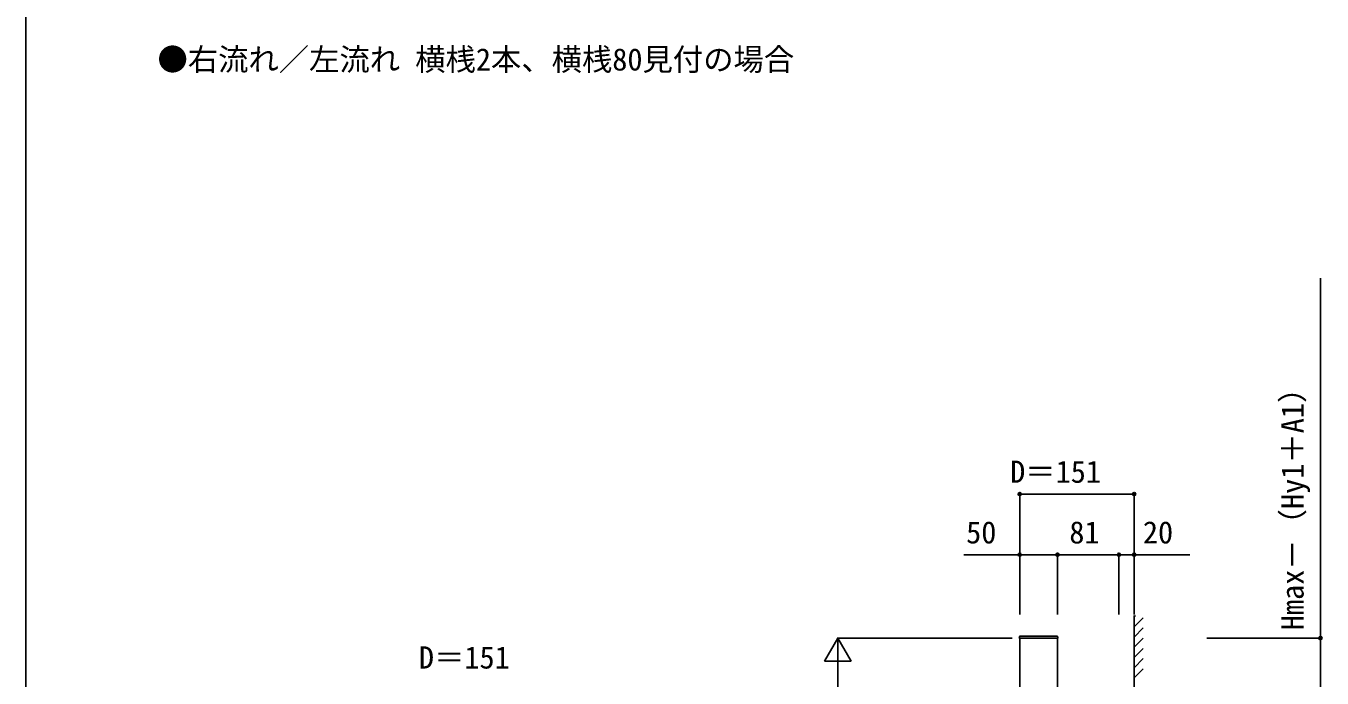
# Model space of a CAD drawing. Units: millimetres, scale not verified. Extents: x -1750 to 1750, y -2608 to 2592.
# Drawn here: x -1750 to -40, y -911 to -51 of the extents above; entities that cross this region are included whole.
import ezdxf
from ezdxf.enums import TextEntityAlignment as Align

# ---------------------------------------------------------------- set-up
doc = ezdxf.new("R2010")
doc.units = ezdxf.units.MM
doc.header["$LTSCALE"] = 14
for name, color, linetype in [('0-1_USER1', 3, 'Continuous'), ('0-3_YKK_12', 2, 'Continuous'), ('0-4_YKK_13', 4, 'Continuous'), ('0-5_YKK_D', 6, 'Continuous'), ('0-6_YKK_ZWAK', 7, 'Continuous'), ('0-7_YSS_K', 3, 'Continuous')]:
    doc.layers.add(name, color=color, linetype=linetype)
doc.styles.add('ＭＳ ゴシック', font='')
doc.styles.get('ＭＳ ゴシック').set_extended_font_data('MS Gothic')

msp = doc.modelspace()

# ---------------------------------------------------------------- linework, layer by layer
at = {"layer": '0-3_YKK_12'}
msp.add_lwpolyline([(-439, -1623.5), (-439, -858.5), (-389, -858.5), (-389, -1623.5)], dxfattribs=at)
at = {"layer": '0-4_YKK_13'}
for p, q in [((-439.5, -858.5), (-439.4, -856.94)), ((-438.7, -858.5), (-439.5, -858.5)), ((-419, -858.5), (-438.7, -858.5)), ((-438.41, -856), (-389.59, -856)), ((-419, -858.5), (-409, -858.5)), ((-389.3, -858.5), (-409, -858.5))]:
    msp.add_line(p, q, dxfattribs=at)
msp.add_lwpolyline([(-388.6, -856.94), (-388.5, -858.5), (-389.3, -858.5)], dxfattribs=at)
for centre, start, end in [((-438.41, -857), 90, 176.5), ((-389.59, -857), 3.5, 90)]:
    msp.add_arc(centre, 1, start, end, dxfattribs=at)
at = {"layer": '0-5_YKK_D'}
for p, q in [((-439, -827.5), (-439, -667.5)), ((-288, -668.5), (-439, -668.5)), ((-288, -827.5), (-288, -667.5)), ((-439, -827.5), (-439, -747.5)), ((-389, -827.5), (-389, -747.5)), ((-389, -827.5), (-389, -747.5)), ((-389, -748.5), (-308, -748.5)), ((-308, -827.5), (-308, -747.5)), ((-308, -827.5), (-308, -747.5)), ((-288, -827.5), (-288, -747.5)), ((-679, -858.5), (-696.5, -888.81)), ((-449, -858.5), (-680, -858.5)), ((-679, -858.5), (-661.5, -888.81)), ((-679, -858.5), (-679, -919.12)), ((-192.2, -858.5), (-41.2, -858.5)), ((-696.5, -888.81), (-661.5, -888.81)), ((-679, -893.5), (-679, -2123.5))]:
    msp.add_line(p, q, dxfattribs=at)
for points in [[(-42.2, -1178.5), (-42.2, -858.5), (-42.2, -383.68)], [(-389, -748.5), (-439, -748.5), (-512.68, -748.5)], [(-308, -748.5), (-288, -748.5), (-214.32, -748.5)]]:
    msp.add_lwpolyline(points, dxfattribs=at)
for centre in [(-439, -668.5), (-288, -668.5), (-439, -748.5), (-389, -748.5), (-389, -748.5), (-308, -748.5), (-308, -748.5), (-288, -748.5), (-42.2, -858.5)]:
    msp.add_circle(centre, 2.12, dxfattribs=at)
at = {"layer": '0-6_YKK_ZWAK'}
msp.add_line((-1750, 2491.5), (-1750, -2608.5), dxfattribs=at)
at = {"layer": '0-7_YSS_K'}
for p, q in [((-288, -828.5), (-288, -1623.5)), ((-288, -830.23), (-286.27, -828.5)), ((-288, -843.7), (-276, -831.7)), ((-288, -857.17), (-276, -845.17)), ((-288, -870.64), (-276, -858.64)), ((-288, -884.11), (-276, -872.11)), ((-288, -897.58), (-276, -885.58)), ((-288, -911.05), (-276, -899.05))]:
    msp.add_line(p, q, dxfattribs=at)

# ---------------------------------------------------------------- texts
at = {"layer": '0-1_USER1', "style": 'ＭＳ ゴシック'}
msp.add_text('●右流れ／左流れ 横桟2本、横桟80見付の場合\u3000', height=29.33, dxfattribs=at).set_placement((-1576.45, -118.77), align=Align.BOTTOM_LEFT)
at = {"layer": '0-5_YKK_D', "style": 'ＭＳ ゴシック'}
msp.add_text('Hmax－（Hy1＋A1）', height=29.33, rotation=90, dxfattribs=at).set_placement((-55.7, -848.09), align=Align.BOTTOM_LEFT)
for s, p in [('D＝151', (-451.57, -662.5)), ('50', (-509.64, -742.5)), ('81', (-373.5, -742.5)), ('20', (-276.45, -742.5)), ('D＝151', (-1231.57, -907.5))]:
    msp.add_text(s, height=29.33, dxfattribs=at).set_placement(p, align=Align.BOTTOM_LEFT)

doc.saveas('drawing.dxf')
